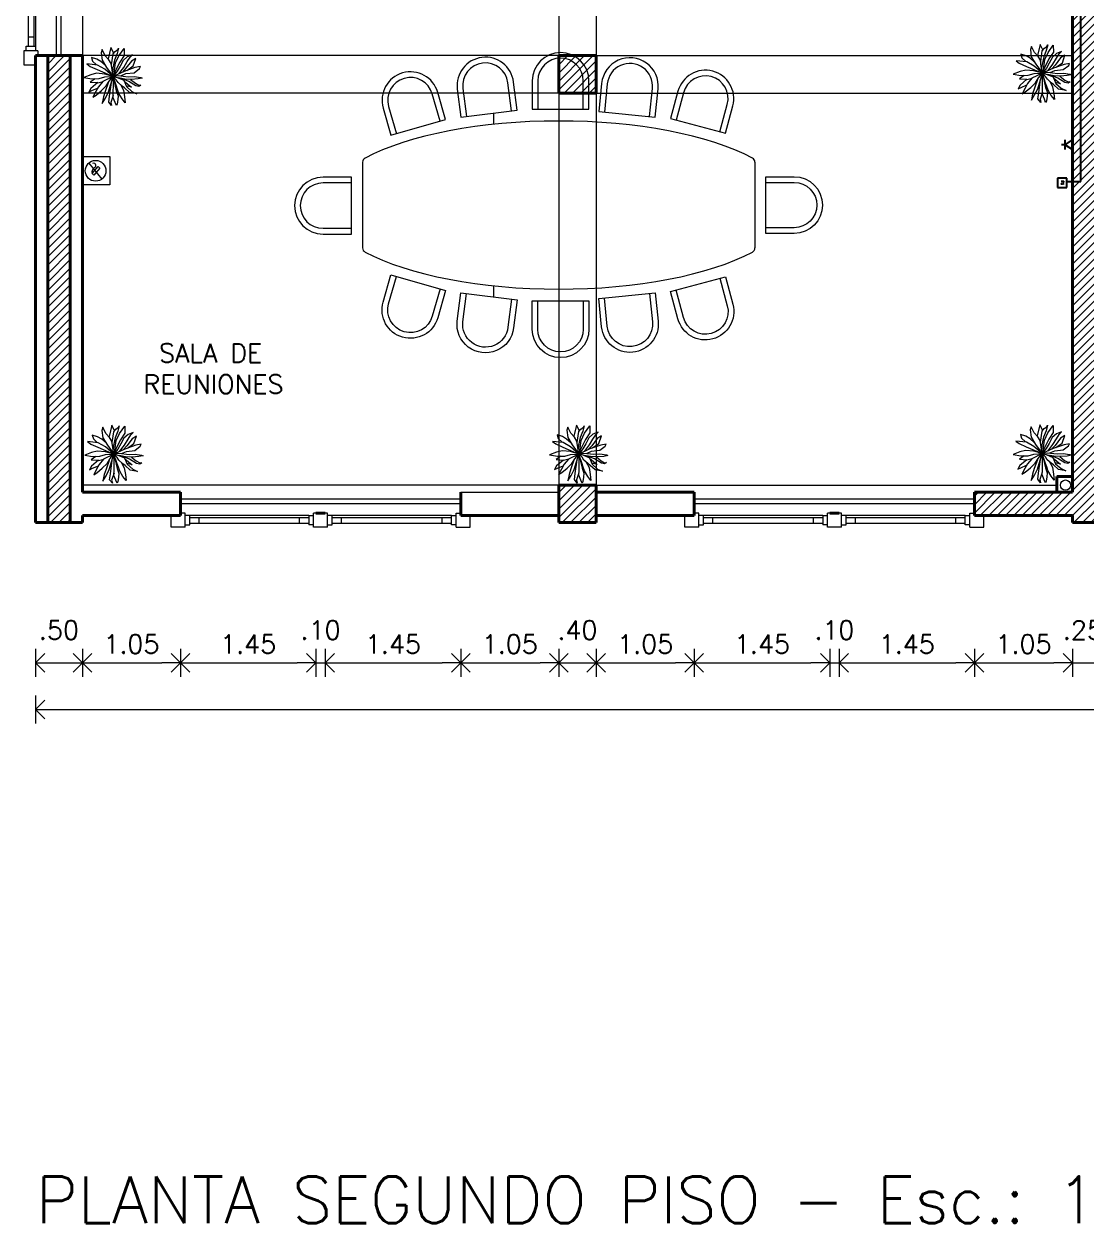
# Model space of a CAD drawing. Extents: x 1009 to 1343, y -172900 to 201.
# Drawn here: x 1156.26 to 1167.62, y 118.18 to 131.01 of the extents above; entities that cross this region are included whole.
import ezdxf

# ---------------------------------------------------------------- set-up
doc = ezdxf.new("R2010")
doc.units = 0
doc.header["$LTSCALE"] = 0.5
doc.layers.get('0').update_dxf_attribs({"linetype": 'CONTINUOUS'})
doc.layers.get('Defpoints').update_dxf_attribs({"linetype": 'CONTINUOUS'})
for name, color, linetype, lineweight in [('Acotaciones', 9, 'CONTINUOUS', 9), ('Carpintería', 55, 'CONTINUOUS', 20), ('Detalles .05', 243, 'CONTINUOUS', 5), ('Detalles 01', 8, 'CONTINUOUS', 9), ('Equipamiento movil', 33, 'CONTINUOUS', 9), ('Muros corte', 7, 'CONTINUOUS', 40), ('Punta 02', 11, 'CONTINUOUS', 20), ('Punta 05', 52, 'CONTINUOUS', 50), ('Sist. contra incendio', 1, 'CONTINUOUS', 18), ('Tratamiento pisos', 251, 'CONTINUOUS', 9), ('Vidrios', 147, 'CONTINUOUS', 13)]:
    doc.layers.add(name, color=color, linetype=linetype, lineweight=lineweight)
doc.layers.add('Cableado', color=100, linetype='CONTINUOUS')
doc.layers.add('Electricidad', color=50, linetype='CONTINUOUS')
doc.styles.add('Texto 2 mm', font='simplex.shx', dxfattribs={"height": 0.2})
doc.styles.add('Texto 5 mm', font='simplex.shx', dxfattribs={"height": 0.5})
doc.dimstyles.new('Primera línea', dxfattribs={"dimscale": 0, "dimtxt": 0.2, "dimasz": 0.2, "dimexe": 0.15, "dimexo": 0, "dimgap": 0.1, "dimtad": 1, "dimzin": 4, "dimdsep": 46, "dimtxsty": 'Texto 2 mm', "dimblk": 'OPEN90', "dimcen": 2.5, "dimclrd": 256, "dimclre": 256, "dimclrt": 256, "dimadec": 0, "dimazin": 0, "dimtfac": 1, "dimtmove": 2, "dimatfit": 3, "dimldrblk": 'OPEN90', "dimfxl": 1, "dimtolj": 1, "dimtzin": 0, "dimlwd": -1, "dimlwe": -1, "dimarcsym": 0})
doc.dimstyles.new('Segunda línea', dxfattribs={"dimscale": 0, "dimtxt": 0.2, "dimasz": 0.2, "dimexe": 0.15, "dimexo": 0.5, "dimgap": 0.1, "dimtad": 1, "dimzin": 4, "dimdsep": 46, "dimtxsty": 'Texto 2 mm', "dimblk": 'OPEN90', "dimcen": 2.5, "dimclrd": 256, "dimclre": 256, "dimclrt": 256, "dimadec": 0, "dimazin": 0, "dimtfac": 1, "dimtmove": 2, "dimatfit": 3, "dimldrblk": 'OPEN90', "dimfxl": 1, "dimtolj": 1, "dimtzin": 0, "dimlwd": -1, "dimlwe": -1, "dimarcsym": 0})
pattern_1 = [(45, (132.33464, 59.39495), (-0.0449012806, 0.0449012806), [])]

# ---------------------------------------------------------------- blocks, each defined once
blk = doc.blocks.new('_Open90')
at = {"color": 0, "linetype": 'ByBlock', "lineweight": -2}
for p, q in [((0, 0), (-1, 0)), ((-0.5, 0.5), (0, 0)), ((0, 0), (-0.5, -0.5))]:
    blk.add_line(p, q, dxfattribs=at)
blk = doc.blocks.new('*D157')
at = {"layer": 'Acotaciones', "transparency": 16777216}
for p, q in [((1156.88, 124.325), (1156.88, 124.025)), ((1157.93, 124.325), (1157.93, 124.025)), ((1157.08, 124.175), (1157.73, 124.175))]:
    blk.add_line(p, q, dxfattribs=at)
at = {"layer": 'Defpoints', "color": 0, "transparency": 16777216}
for p in [(1156.88, 124.325), (1157.93, 124.325), (1157.93, 124.175)]:
    blk.add_point(p, dxfattribs=at)
at = {"layer": 'Acotaciones', "transparency": 16777216, "xscale": 0.2, "yscale": 0.2, "zscale": 0.2, "rotation": 180}
blk.add_blockref('_Open90', (1156.88, 124.175), dxfattribs=at)
at = {"layer": 'Acotaciones', "transparency": 16777216, "xscale": 0.2, "yscale": 0.2, "zscale": 0.2}
blk.add_blockref('_Open90', (1157.93, 124.175), dxfattribs=at)
at = {"layer": 'Acotaciones', "transparency": 16777216, "insert": (1157.405, 124.375), "char_height": 0.2, "attachment_point": 5, "style": 'Texto 2 mm'}
blk.add_mtext('\\A1;1.05', dxfattribs=at)
blk = doc.blocks.new('*D158')
at = {"layer": 'Acotaciones', "transparency": 16777216}
for p, q in [((1157.93, 124.325), (1157.93, 124.025)), ((1159.38, 124.325), (1159.38, 124.025)), ((1158.13, 124.175), (1159.18, 124.175))]:
    blk.add_line(p, q, dxfattribs=at)
at = {"layer": 'Defpoints', "color": 0, "transparency": 16777216}
for p in [(1157.93, 124.325), (1159.38, 124.325), (1159.38, 124.175)]:
    blk.add_point(p, dxfattribs=at)
at = {"layer": 'Acotaciones', "transparency": 16777216, "xscale": 0.2, "yscale": 0.2, "zscale": 0.2, "rotation": 180}
blk.add_blockref('_Open90', (1157.93, 124.175), dxfattribs=at)
at = {"layer": 'Acotaciones', "transparency": 16777216, "xscale": 0.2, "yscale": 0.2, "zscale": 0.2}
blk.add_blockref('_Open90', (1159.38, 124.175), dxfattribs=at)
at = {"layer": 'Acotaciones', "transparency": 16777216, "insert": (1158.655, 124.375), "char_height": 0.2, "attachment_point": 5, "style": 'Texto 2 mm'}
blk.add_mtext('\\A1;1.45', dxfattribs=at)
blk = doc.blocks.new('*D159')
at = {"layer": 'Acotaciones', "transparency": 16777216}
for p, q in [((1159.48, 124.325), (1159.48, 124.025)), ((1160.93, 124.325), (1160.93, 124.025)), ((1159.68, 124.175), (1160.73, 124.175))]:
    blk.add_line(p, q, dxfattribs=at)
at = {"layer": 'Defpoints', "color": 0, "transparency": 16777216}
for p in [(1159.48, 124.325), (1160.93, 124.325), (1160.93, 124.175)]:
    blk.add_point(p, dxfattribs=at)
at = {"layer": 'Acotaciones', "transparency": 16777216, "xscale": 0.2, "yscale": 0.2, "zscale": 0.2, "rotation": 180}
blk.add_blockref('_Open90', (1159.48, 124.175), dxfattribs=at)
at = {"layer": 'Acotaciones', "transparency": 16777216, "xscale": 0.2, "yscale": 0.2, "zscale": 0.2}
blk.add_blockref('_Open90', (1160.93, 124.175), dxfattribs=at)
at = {"layer": 'Acotaciones', "transparency": 16777216, "insert": (1160.205, 124.375), "char_height": 0.2, "attachment_point": 5, "style": 'Texto 2 mm'}
blk.add_mtext('\\A1;1.45', dxfattribs=at)
blk = doc.blocks.new('*D160')
at = {"layer": 'Acotaciones', "transparency": 16777216}
for p, q in [((1160.93, 124.325), (1160.93, 124.025)), ((1161.98, 124.325), (1161.98, 124.025)), ((1161.13, 124.175), (1161.78, 124.175))]:
    blk.add_line(p, q, dxfattribs=at)
at = {"layer": 'Defpoints', "color": 0, "transparency": 16777216}
for p in [(1160.93, 124.325), (1161.98, 124.325), (1161.98, 124.175)]:
    blk.add_point(p, dxfattribs=at)
at = {"layer": 'Acotaciones', "transparency": 16777216, "xscale": 0.2, "yscale": 0.2, "zscale": 0.2, "rotation": 180}
blk.add_blockref('_Open90', (1160.93, 124.175), dxfattribs=at)
at = {"layer": 'Acotaciones', "transparency": 16777216, "xscale": 0.2, "yscale": 0.2, "zscale": 0.2}
blk.add_blockref('_Open90', (1161.98, 124.175), dxfattribs=at)
at = {"layer": 'Acotaciones', "transparency": 16777216, "insert": (1161.455, 124.375), "char_height": 0.2, "attachment_point": 5, "style": 'Texto 2 mm'}
blk.add_mtext('\\A1;1.05', dxfattribs=at)
blk = doc.blocks.new('*D161')
at = {"layer": 'Acotaciones', "transparency": 16777216}
for p, q in [((1163.43, 124.325), (1163.43, 124.025)), ((1164.88, 124.325), (1164.88, 124.025)), ((1163.63, 124.175), (1164.68, 124.175))]:
    blk.add_line(p, q, dxfattribs=at)
at = {"layer": 'Defpoints', "color": 0, "transparency": 16777216}
for p in [(1163.43, 124.325), (1164.88, 124.325), (1164.88, 124.175)]:
    blk.add_point(p, dxfattribs=at)
at = {"layer": 'Acotaciones', "transparency": 16777216, "xscale": 0.2, "yscale": 0.2, "zscale": 0.2, "rotation": 180}
blk.add_blockref('_Open90', (1163.43, 124.175), dxfattribs=at)
at = {"layer": 'Acotaciones', "transparency": 16777216, "xscale": 0.2, "yscale": 0.2, "zscale": 0.2}
blk.add_blockref('_Open90', (1164.88, 124.175), dxfattribs=at)
at = {"layer": 'Acotaciones', "transparency": 16777216, "insert": (1164.155, 124.375), "char_height": 0.2, "attachment_point": 5, "style": 'Texto 2 mm'}
blk.add_mtext('\\A1;1.45', dxfattribs=at)
blk = doc.blocks.new('*D162')
at = {"layer": 'Acotaciones', "transparency": 16777216}
for p, q in [((1164.98, 124.325), (1164.98, 124.025)), ((1166.43, 124.325), (1166.43, 124.025)), ((1165.18, 124.175), (1166.23, 124.175))]:
    blk.add_line(p, q, dxfattribs=at)
at = {"layer": 'Defpoints', "color": 0, "transparency": 16777216}
for p in [(1164.98, 124.325), (1166.43, 124.325), (1166.43, 124.175)]:
    blk.add_point(p, dxfattribs=at)
at = {"layer": 'Acotaciones', "transparency": 16777216, "xscale": 0.2, "yscale": 0.2, "zscale": 0.2, "rotation": 180}
blk.add_blockref('_Open90', (1164.98, 124.175), dxfattribs=at)
at = {"layer": 'Acotaciones', "transparency": 16777216, "xscale": 0.2, "yscale": 0.2, "zscale": 0.2}
blk.add_blockref('_Open90', (1166.43, 124.175), dxfattribs=at)
at = {"layer": 'Acotaciones', "transparency": 16777216, "insert": (1165.705, 124.375), "char_height": 0.2, "attachment_point": 5, "style": 'Texto 2 mm'}
blk.add_mtext('\\A1;1.45', dxfattribs=at)
blk = doc.blocks.new('*D163')
at = {"layer": 'Acotaciones', "transparency": 16777216}
for p, q in [((1162.38, 124.325), (1162.38, 124.025)), ((1163.43, 124.325), (1163.43, 124.025)), ((1162.58, 124.175), (1163.23, 124.175))]:
    blk.add_line(p, q, dxfattribs=at)
at = {"layer": 'Defpoints', "color": 0, "transparency": 16777216}
for p in [(1162.38, 124.325), (1163.43, 124.325), (1163.43, 124.175)]:
    blk.add_point(p, dxfattribs=at)
at = {"layer": 'Acotaciones', "transparency": 16777216, "xscale": 0.2, "yscale": 0.2, "zscale": 0.2, "rotation": 180}
blk.add_blockref('_Open90', (1162.38, 124.175), dxfattribs=at)
at = {"layer": 'Acotaciones', "transparency": 16777216, "xscale": 0.2, "yscale": 0.2, "zscale": 0.2}
blk.add_blockref('_Open90', (1163.43, 124.175), dxfattribs=at)
at = {"layer": 'Acotaciones', "transparency": 16777216, "insert": (1162.905, 124.375), "char_height": 0.2, "attachment_point": 5, "style": 'Texto 2 mm'}
blk.add_mtext('\\A1;1.05', dxfattribs=at)
blk = doc.blocks.new('*D164')
at = {"layer": 'Acotaciones', "transparency": 16777216}
for p, q in [((1166.43, 124.325), (1166.43, 124.025)), ((1167.48, 124.325), (1167.48, 124.025)), ((1166.63, 124.175), (1167.28, 124.175))]:
    blk.add_line(p, q, dxfattribs=at)
at = {"layer": 'Defpoints', "color": 0, "transparency": 16777216}
for p in [(1166.43, 124.325), (1167.48, 124.325), (1167.48, 124.175)]:
    blk.add_point(p, dxfattribs=at)
at = {"layer": 'Acotaciones', "transparency": 16777216, "xscale": 0.2, "yscale": 0.2, "zscale": 0.2, "rotation": 180}
blk.add_blockref('_Open90', (1166.43, 124.175), dxfattribs=at)
at = {"layer": 'Acotaciones', "transparency": 16777216, "xscale": 0.2, "yscale": 0.2, "zscale": 0.2}
blk.add_blockref('_Open90', (1167.48, 124.175), dxfattribs=at)
at = {"layer": 'Acotaciones', "transparency": 16777216, "insert": (1166.955, 124.375), "char_height": 0.2, "attachment_point": 5, "style": 'Texto 2 mm'}
blk.add_mtext('\\A1;1.05', dxfattribs=at)
blk = doc.blocks.new('*D178')
at = {"layer": 'Acotaciones', "transparency": 16777216}
for p, q in [((1156.38, 123.825), (1156.38, 123.525)), ((1190.18, 123.825), (1190.18, 123.525)), ((1156.58, 123.675), (1189.98, 123.675))]:
    blk.add_line(p, q, dxfattribs=at)
at = {"layer": 'Defpoints', "color": 0, "transparency": 16777216}
for p in [(1156.38, 124.325), (1190.18, 124.325), (1190.18, 123.675)]:
    blk.add_point(p, dxfattribs=at)
at = {"layer": 'Acotaciones', "transparency": 16777216, "xscale": 0.2, "yscale": 0.2, "zscale": 0.2, "rotation": 180}
blk.add_blockref('_Open90', (1156.38, 123.675), dxfattribs=at)
at = {"layer": 'Acotaciones', "transparency": 16777216, "xscale": 0.2, "yscale": 0.2, "zscale": 0.2}
blk.add_blockref('_Open90', (1190.18, 123.675), dxfattribs=at)
at = {"layer": 'Acotaciones', "transparency": 16777216, "insert": (1173.28, 123.875), "char_height": 0.2, "attachment_point": 5, "style": 'Texto 2 mm'}
blk.add_mtext('\\A1;33.80', dxfattribs=at)
blk = doc.blocks.new('Silla 2')
for p, q in [((15, 15), (0, 15)), ((0, 15), (0, -15)), ((15, 12), (0, 12)), ((0, -12), (15, -12)), ((0, -15), (15, -15))]:
    blk.add_line(p, q)
for radius in [15, 12]:
    blk.add_arc((15, 0), radius, 270, 90)
blk = doc.blocks.new('Treei')
for p, q in [((-1.6, 5.41), (-2.01, 5.58)), ((-2.01, 5.58), (-1.8, 4.47)), ((-0.75, 4.27), (-1.6, 5.41)), ((0.01, 4.32), (0.22, 5.68)), ((0.22, 5.68), (0.34, 5.97)), ((0.34, 5.97), (0.52, 5.11)), ((0.52, 5.11), (0.61, 3.71)), ((1.42, 4.57), (1.81, 5.28)), ((1.81, 5.28), (1.78, 5.7)), ((1.78, 5.7), (2.06, 5.28)), ((2.06, 5.28), (1.92, 4.62)), ((-3.94, 3.46), (-4.45, 3.93)), ((-4.45, 3.93), (-4.03, 2.89)), ((-4.03, 2.89), (-3.28, 2.03)), ((-3.05, 2.89), (-3.94, 3.46)), ((-2.15, 4.1), (-3.71, 4.62)), ((-3.71, 4.62), (-3.16, 3.73)), ((-3.16, 3.73), (-1.67, 2.62)), ((-1.83, 2.15), (-3.05, 2.89)), ((-1.21, 2.79), (-2.15, 4.1)), ((-1.8, 4.47), (-1.02, 2.25)), ((-1.67, 2.62), (-0.88, 1.91)), ((-0.56, 2.57), (-0.75, 4.27)), ((-0.11, 1.56), (-0.56, 2.57)), ((-0.17, 1), (0.06, 3.09)), ((0.06, 3.09), (0.01, 4.32)), ((1.05, 3.19), (0.44, 1.74)), ((0.61, 3.71), (0.57, 2.38)), ((0.61, 3.58), (1.42, 4.57)), ((0.8, 2.18), (2.11, 2.72)), ((0.96, 2.25), (2.2, 3.73)), ((1.92, 4.62), (1.05, 3.19)), ((2.2, 3.73), (1.92, 2.62)), ((2.11, 2.72), (3.12, 3.85)), ((3.3, 3.31), (2.36, 2.28)), ((3.12, 3.85), (3.58, 4.84)), ((3.58, 4.84), (3.3, 3.31)), ((4.22, 2.33), (5.46, 2.47)), ((5.46, 2.47), (4.64, 1.81)), ((-4.76, 0.09), (-5.92, -0.48)), ((-5.51, 0.92), (-5.8, 1.09)), ((-5.8, 1.09), (-4.68, 0.77)), ((-5.76, 2.23), (-4.31, 2.25)), ((-4.26, 1.14), (-5.76, 2.23)), ((-5.12, 0.4), (-5.51, 0.92)), ((-4.61, -0.04), (-5.12, 0.4)), ((-4.68, 0.77), (-3.34, 0.26)), ((-4.31, 2.25), (-2.93, 1.32)), ((-2.77, 0.45), (-4.26, 1.14)), ((-3.34, 0.26), (-1.78, -0.09)), ((-3.28, 2.03), (-2.08, 1.39)), ((-2.93, 1.32), (-0.51, 0.11)), ((-0.77, 0.18), (-2.77, 0.45)), ((-2.08, 1.39), (-1.04, 0.82)), ((-0.51, 1.14), (-1.83, 2.15)), ((-1.04, 0.82), (0.03, -0.03)), ((-1.02, 2.25), (0.03, -0.03)), ((0.03, -0.03), (-0.77, 0.18)), ((0.03, -0.03), (-0.17, 1)), ((0.03, -0.03), (0.2, 0.77)), ((2.04, 0.65), (0.03, -0.03)), ((0.7, 0.63), (0.03, -0.03)), ((0.03, -0.03), (2.96, 0.63)), ((1.85, 0.03), (0.03, -0.03)), ((0.2, 0.77), (0.8, 2.18)), ((0.57, 2.38), (0.31, 1.05)), ((1.28, 1.02), (0.7, 0.63)), ((1.99, 1.81), (1.28, 1.02)), ((1.69, 1.48), (2.82, 2.08)), ((3.28, 0.01), (1.85, 0.03)), ((2.36, 2.28), (1.99, 1.81)), ((2.73, 0.9), (2.04, 0.65)), ((3.51, 1.17), (2.73, 0.9)), ((2.82, 2.08), (4.22, 2.33)), ((2.96, 0.63), (3.97, 1)), ((4.41, -0.01), (3.28, 0.01)), ((4.64, 1.81), (3.51, 1.17)), ((3.97, 1), (4.77, 0.95)), ((5.39, 0.4), (4.41, -0.01)), ((4.77, 0.95), (5.72, 0.8)), ((6.02, 0.65), (5.39, 0.4)), ((5.72, 0.8), (6.02, 0.65)), ((-5.92, -0.48), (-3.64, -1.03)), ((-4.26, -1.67), (-5.51, -2.28)), ((-5.51, -2.28), (-4.86, -2.48)), ((-4.86, -2.48), (-3.37, -2.31)), ((-2.36, -0.36), (-4.61, -0.04)), ((-3.44, -0.9), (-4.26, -1.67)), ((-2.65, -0.43), (-3.44, -0.9)), ((-3.37, -2.31), (-1.83, -1.37)), ((-2.28, -1.64), (-3.05, -2.53)), ((-1.34, -0.24), (-2.65, -0.43)), ((-1.46, -1.72), (-2.33, -3.24)), ((-1.83, -1.37), (0.03, -0.03)), ((-1.78, -0.09), (-0.95, -0.18)), ((0.03, -0.03), (-1.46, -1.72)), ((-1.39, -3.32), (0.03, -0.03)), ((0.03, -0.03), (-1.34, -0.24)), ((-0.47, -1.76), (-0.63, -3.46)), ((0.03, -0.03), (-0.47, -1.76)), ((0.11, -1.72), (0.03, -0.03)), ((0.03, -0.03), (1.07, -2.16)), ((1, -0.83), (0.03, -0.03)), ((3.21, -0.98), (0.03, -0.03)), ((0.45, -2.92), (0.11, -1.72)), ((1.97, -1.44), (1, -0.83)), ((1.3, -3.19), (1.03, -2.11)), ((1.07, -2.16), (2.15, -3.07)), ((4.06, -0.75), (1.24, -0.39)), ((1.31, -1.02), (3.1, -1.64)), ((2.93, -2.41), (1.97, -1.44)), ((3.85, -3.54), (2.93, -2.41)), ((3.1, -1.64), (4.24, -2.04)), ((4.47, -1.62), (3.21, -0.98)), ((3.92, 0), (5.37, -0.51)), ((5.3, -0.93), (4.06, -0.75)), ((4.24, -2.04), (5.56, -2.28)), ((5.56, -2.28), (4.47, -1.62)), ((6.02, -0.34), (5.3, -0.93)), ((5.37, -0.51), (6.02, -0.34)), ((-3.55, -3.37), (-3.92, -4.48)), ((-3.92, -4.48), (-3.16, -4.25)), ((-3.05, -2.53), (-3.55, -3.37)), ((-3.16, -4.25), (-2.38, -3.46)), ((-2.33, -3.24), (-2.56, -5.44)), ((-2.56, -5.44), (-2.06, -4.77)), ((-2.06, -4.77), (-1.39, -3.32)), ((-0.63, -3.46), (-0.35, -4.6)), ((-0.35, -4.6), (0.2, -6.03)), ((0.2, -6.03), (0.5, -4.43)), ((0.5, -4.43), (0.45, -2.92)), ((0.5, -3.74), (1.19, -4.72)), ((1.19, -4.72), (1.28, -3.19)), ((1.28, -3.19), (2.47, -4.62)), ((2.15, -3.07), (3.12, -3.59)), ((2.93, -4.4), (2.43, -3.22)), ((2.47, -4.62), (3.23, -5.02)), ((3.23, -5.02), (2.93, -4.4)), ((3.12, -3.59), (4.27, -4.18)), ((4.27, -4.18), (3.85, -3.54))]:
    blk.add_line(p, q)

msp = doc.modelspace()

# ---------------------------------------------------------------- hatches: boundary and pattern name
at = {"layer": 'Detalles 01'}
h = msp.add_hatch(dxfattribs=at)
h.set_pattern_fill('ANSI31,_O', color=256, scale=0.02)
h.set_pattern_definition([(45, (2.53464, 13.46995), (-0.0449012806, 0.0449012806), [])])
h.paths.add_polyline_path([(1168.98, 127.65), (1167.73, 127.65), (1167.73, 132.617), (1167.48, 132.617), (1167.48, 126), (1166.43, 126), (1166.43, 125.75), (1167.48, 125.75), (1167.48, 125.675), (1167.73, 125.675), (1167.73, 127.4), (1168.98, 127.4)])
h = msp.add_hatch(dxfattribs=at)
h.set_pattern_fill('ANSI31,_O', color=256, scale=0.02)
h.set_pattern_definition(pattern_1)
h.paths.add_polyline_path([(1156.51, 125.675), (1156.75, 125.675), (1156.75, 130.675), (1156.51, 130.675)])
h = msp.add_hatch(dxfattribs=at)
h.set_pattern_fill('ANSI31,_O', color=256, scale=0.02)
h.set_pattern_definition([(45, (132.33464, 59.39495), (-0.0449012806, 0.0449012806), [])])
h.paths.add_polyline_path([(1162.38, 130.275), (1162.38, 130.675), (1161.98, 130.675), (1161.98, 130.275)])
h = msp.add_hatch(dxfattribs=at)
h.set_pattern_fill('ANSI31,_O', color=256, scale=0.02)
h.set_pattern_definition(pattern_1)
h.paths.add_polyline_path([(1162.38, 125.675), (1162.38, 126.075), (1161.98, 126.075), (1161.98, 125.675)])

# ---------------------------------------------------------------- linework, layer by layer
at = {"layer": 'Acotaciones'}
for p, q in [((1156.38, 124.325), (1156.38, 124.025)), ((1156.38, 124.175), (1156.48, 124.275)), ((1156.38, 124.175), (1156.88, 124.175)), ((1156.48, 124.075), (1156.38, 124.175)), ((1156.88, 124.175), (1156.78, 124.275)), ((1156.78, 124.075), (1156.88, 124.175)), ((1159.38, 124.175), (1159.48, 124.175)), ((1161.98, 124.175), (1162.08, 124.275)), ((1161.98, 124.175), (1162.38, 124.175)), ((1162.08, 124.075), (1161.98, 124.175)), ((1162.38, 124.175), (1162.28, 124.275)), ((1162.28, 124.075), (1162.38, 124.175)), ((1164.88, 124.175), (1164.98, 124.175)), ((1167.48, 124.175), (1167.98, 124.175))]:
    msp.add_line(p, q, dxfattribs=at)
at = {"layer": 'Cableado'}
for p, q in [((1167.568, 129.327), (1167.568, 141.252)), ((1167.318, 129.362), (1167.318, 129.262)), ((1167.418, 129.362), (1167.318, 129.362)), ((1167.418, 129.262), (1167.418, 129.362)), ((1167.418, 129.327), (1167.568, 129.327)), ((1167.318, 129.262), (1167.418, 129.262))]:
    msp.add_line(p, q, dxfattribs=at)
at = {"layer": 'Carpintería'}
for p, q in [((1156.3, 132.542), (1156.3, 130.775)), ((1156.36, 132.542), (1156.36, 130.775)), ((1156.3, 130.875), (1156.36, 130.875)), ((1156.405, 130.725), (1156.255, 130.725)), ((1156.255, 130.725), (1156.255, 130.575)), ((1156.28, 130.725), (1156.28, 130.775)), ((1156.28, 130.775), (1156.38, 130.775)), ((1156.38, 130.775), (1156.38, 130.725)), ((1156.405, 130.725), (1156.405, 130.675)), ((1156.255, 130.575), (1156.38, 130.575)), ((1157.83, 125.625), (1157.83, 125.75)), ((1157.98, 125.775), (1157.93, 125.775)), ((1157.98, 125.625), (1157.98, 125.775)), ((1158.03, 125.75), (1157.98, 125.75)), ((1158.03, 125.65), (1158.03, 125.75)), ((1158.03, 125.73), (1159.305, 125.73)), ((1158.13, 125.67), (1158.13, 125.73)), ((1159.205, 125.67), (1159.205, 125.73)), ((1159.305, 125.75), (1159.305, 125.65)), ((1159.305, 125.75), (1159.355, 125.75)), ((1159.355, 125.625), (1159.355, 125.775)), ((1159.38, 125.775), (1159.355, 125.775)), ((1159.505, 125.775), (1159.48, 125.775)), ((1159.505, 125.625), (1159.505, 125.775)), ((1159.555, 125.75), (1159.505, 125.75)), ((1159.555, 125.65), (1159.555, 125.75)), ((1159.555, 125.73), (1160.83, 125.73)), ((1159.655, 125.67), (1159.655, 125.73)), ((1160.73, 125.67), (1160.73, 125.73)), ((1160.83, 125.65), (1160.83, 125.75)), ((1160.83, 125.75), (1160.88, 125.75)), ((1160.88, 125.625), (1160.88, 125.775)), ((1160.88, 125.775), (1160.93, 125.775)), ((1161.03, 125.625), (1161.03, 125.75)), ((1163.33, 125.625), (1163.33, 125.75)), ((1163.48, 125.775), (1163.43, 125.775)), ((1163.48, 125.625), (1163.48, 125.775)), ((1163.53, 125.75), (1163.48, 125.75)), ((1163.53, 125.65), (1163.53, 125.75)), ((1163.53, 125.73), (1164.805, 125.73)), ((1163.63, 125.67), (1163.63, 125.73)), ((1164.705, 125.67), (1164.705, 125.73)), ((1164.805, 125.75), (1164.805, 125.65)), ((1164.805, 125.75), (1164.855, 125.75)), ((1164.855, 125.625), (1164.855, 125.775)), ((1164.88, 125.775), (1164.855, 125.775)), ((1165.005, 125.775), (1164.98, 125.775)), ((1165.005, 125.625), (1165.005, 125.775)), ((1165.055, 125.75), (1165.005, 125.75)), ((1165.055, 125.65), (1165.055, 125.75)), ((1165.055, 125.73), (1166.33, 125.73)), ((1165.155, 125.67), (1165.155, 125.73)), ((1166.23, 125.67), (1166.23, 125.73)), ((1166.33, 125.65), (1166.33, 125.75)), ((1166.33, 125.75), (1166.38, 125.75)), ((1166.38, 125.625), (1166.38, 125.775)), ((1166.38, 125.775), (1166.43, 125.775)), ((1166.53, 125.625), (1166.53, 125.75)), ((1157.98, 125.625), (1157.83, 125.625)), ((1157.98, 125.65), (1158.03, 125.65)), ((1158.03, 125.67), (1159.305, 125.67)), ((1159.355, 125.65), (1159.305, 125.65)), ((1159.505, 125.625), (1159.355, 125.625)), ((1159.505, 125.65), (1159.555, 125.65)), ((1159.555, 125.67), (1160.83, 125.67)), ((1160.88, 125.65), (1160.83, 125.65)), ((1160.88, 125.625), (1161.03, 125.625)), ((1163.48, 125.625), (1163.33, 125.625)), ((1163.48, 125.65), (1163.53, 125.65)), ((1163.53, 125.67), (1164.805, 125.67)), ((1164.855, 125.65), (1164.805, 125.65)), ((1165.005, 125.625), (1164.855, 125.625)), ((1165.005, 125.65), (1165.055, 125.65)), ((1165.055, 125.67), (1166.33, 125.67)), ((1166.38, 125.65), (1166.33, 125.65)), ((1166.38, 125.625), (1166.53, 125.625))]:
    msp.add_line(p, q, dxfattribs=at)
at = {"layer": 'Detalles 01'}
for p, q in [((1156.38, 132.542), (1156.38, 130.775)), ((1156.605, 130.675), (1156.605, 132.617)), ((1156.655, 130.675), (1156.655, 132.617)), ((1159.38, 125.925), (1157.93, 125.925)), ((1159.38, 125.875), (1157.93, 125.875)), ((1160.93, 125.925), (1159.38, 125.925)), ((1160.93, 125.875), (1159.38, 125.875)), ((1164.98, 125.925), (1163.43, 125.925)), ((1164.88, 125.875), (1163.43, 125.875)), ((1166.43, 125.875), (1164.88, 125.875)), ((1166.43, 125.925), (1164.98, 125.925)), ((1159.305, 125.75), (1158.03, 125.75)), ((1160.83, 125.75), (1159.555, 125.75)), ((1164.805, 125.75), (1163.53, 125.75)), ((1166.33, 125.75), (1165.055, 125.75))]:
    msp.add_line(p, q, dxfattribs=at)
msp.add_circle((1167.405, 126.077), 0.055, dxfattribs=at)
at = {"layer": 'Electricidad', "ltscale": 2}
msp.add_line((1167.481, 129.772), (1167.48, 136.675), dxfattribs=at)
at = {"layer": 'Electricidad'}
for p, q in [((1167.4, 129.719), (1167.36, 129.719)), ((1167.4, 129.671), (1167.4, 129.773)), ((1167.4, 129.719), (1167.481, 129.772)), ((1167.4, 129.719), (1167.481, 129.671))]:
    msp.add_line(p, q, dxfattribs=at)
msp.add_lwpolyline([(1167.481, 129.772), (1167.481, 129.671)], dxfattribs=at)
at = {"layer": 'Equipamiento movil'}
for p, q in [((1159.88, 129.534), (1159.88, 128.616)), ((1164.08, 129.534), (1164.08, 128.616))]:
    msp.add_line(p, q, dxfattribs=at)
for centre, start, end in [((1159.93, 129.534), 118.1257, 180), ((1164.03, 129.534), 0, 61.8743), ((1159.93, 128.616), 180, 241.8743), ((1164.03, 128.616), 298.1257, 360)]:
    msp.add_arc(centre, 0.05, start, end, dxfattribs=at)
for start_param, end_param in [(0.592713, 2.54888), (3.734306, 5.690472)]:
    msp.add_ellipse((1161.98, 129.075), major_axis=(2.5, 0), ratio=0.36, start_param=start_param, end_param=end_param, dxfattribs=at)
at = {"layer": 'Muros corte'}
for p, q in [((1167.48, 132.617), (1167.48, 126)), ((1156.38, 125.675), (1156.38, 130.675)), ((1156.88, 130.675), (1156.38, 130.675)), ((1156.51, 125.675), (1156.51, 130.675)), ((1156.75, 130.675), (1156.75, 125.675)), ((1156.88, 130.675), (1156.88, 126)), ((1162.38, 130.675), (1161.98, 130.675)), ((1161.98, 130.275), (1161.98, 130.675)), ((1162.38, 130.275), (1162.38, 130.675)), ((1162.38, 130.275), (1161.98, 130.275)), ((1162.38, 126.075), (1161.98, 126.075)), ((1161.98, 125.675), (1161.98, 126.075)), ((1162.38, 125.675), (1162.38, 126.075)), ((1167.48, 126.17), (1167.31, 126.17)), ((1167.31, 126), (1167.31, 126.17)), ((1157.93, 126), (1156.88, 126)), ((1157.93, 125.75), (1157.93, 126)), ((1160.93, 125.75), (1160.93, 126)), ((1162.38, 126), (1163.43, 126)), ((1163.43, 125.75), (1163.43, 126)), ((1166.43, 126), (1167.48, 126)), ((1166.43, 125.75), (1166.43, 126)), ((1156.88, 125.675), (1156.88, 125.75)), ((1157.93, 125.75), (1156.88, 125.75)), ((1159.48, 125.775), (1159.38, 125.775)), ((1161.98, 125.75), (1160.93, 125.75)), ((1162.38, 125.75), (1163.43, 125.75)), ((1164.88, 125.775), (1164.98, 125.775)), ((1166.43, 125.75), (1167.48, 125.75)), ((1167.48, 125.75), (1167.48, 125.675)), ((1156.88, 125.675), (1156.38, 125.675)), ((1162.38, 125.675), (1161.98, 125.675)), ((1167.48, 125.675), (1167.73, 125.675))]:
    msp.add_line(p, q, dxfattribs=at)
at = {"layer": 'Sist. contra incendio'}
msp.add_line((1156.95, 129.523), (1157.088, 129.353), dxfattribs=at)
at = {"layer": 'Sist. contra incendio', "color": 0}
for points in [[(1156.88, 129.596), (1157.174, 129.596), (1157.174, 129.29), (1156.88, 129.29)], [(1157.002, 129.397), (1156.984, 129.413), (1157.051, 129.487), (1157.068, 129.472)]]:
    msp.add_lwpolyline(points, close=True, dxfattribs=at)
at = {"layer": 'Sist. contra incendio'}
msp.add_circle((1157.022, 129.442), 0.111, dxfattribs=at)
at = {"layer": 'Sist. contra incendio', "color": 0}
for centre, radius, start, end in [((1157.042, 129.427), 0.0596, 117.3995, 194.4218), ((1157.002, 129.5), 0.0234, 303.3783, 123.3783)]:
    msp.add_arc(centre, radius, start, end, dxfattribs=at)
at = {"layer": 'Tratamiento pisos'}
for p, q in [((1156.88, 132.617), (1156.88, 130.675)), ((1161.98, 132.617), (1161.98, 130.675)), ((1162.38, 132.617), (1162.38, 130.675)), ((1161.98, 130.675), (1156.88, 130.675)), ((1162.38, 130.675), (1167.48, 130.675)), ((1161.98, 130.275), (1156.88, 130.275)), ((1161.98, 130.275), (1161.98, 126.075)), ((1162.38, 130.275), (1162.38, 126.075)), ((1162.38, 130.275), (1167.48, 130.275)), ((1161.28, 130.058), (1161.28, 129.939)), ((1161.28, 128.211), (1161.28, 128.092)), ((1161.98, 126.075), (1156.88, 126.075)), ((1162.38, 126.075), (1164.88, 126.075)), ((1164.88, 126.075), (1167.31, 126.075))]:
    msp.add_line(p, q, dxfattribs=at)
at = {"layer": 'Vidrios', "color": 7}
msp.add_line((1160.93, 126), (1161.98, 126), dxfattribs=at)

# ---------------------------------------------------------------- block references
at = {"layer": 'Detalles .05', "xscale": 0.05201508312000002, "yscale": 0.05201508312000002, "zscale": 0.05201508312000002, "rotation": 270}
for p in [(1157.211, 130.453), (1167.158, 130.488), (1162.196, 126.411), (1167.156, 126.415), (1157.219, 126.409)]:
    msp.add_blockref('Treei', p, dxfattribs=at)
at = {"layer": 'Equipamiento movil'}
for p, xscale, yscale, zscale, rotation in [((1161.999, 130.101), 0.02025, 0.02025, 0.02025, 90.0000000001241), ((1160.476, 129.906), 0.02025, 0.02025, 0.02025, 105.993929878493), ((1161.232, 130.053), 0.02025000000000001, 0.02025000000000001, 0.02025000000000001, 97.03330438312662), ((1162.711, 130.046), 0.02025, 0.02025, 0.02025, 84.28370385516058), ((1163.471, 129.922), 0.02025, 0.02025, 0.02025, 75.00228074190866), ((1159.76, 129.069), 0.02025, 0.02025, 0.02025, 180), ((1164.196, 129.075), -0.02025, 0.02025, 0.02025, 180), ((1160.476, 128.244), -0.02025, 0.02025, 0.02025, 74.00607012163117), ((1163.471, 128.228), -0.02025, 0.02025, 0.02025, 104.9977192582154), ((1161.232, 128.098), -0.02025, 0.02025, 0.02025, 82.96669561699755), ((1162.711, 128.104), -0.02025000000000003, 0.02025, 0.02025, 95.71629614496355), ((1161.999, 128.049), -0.02025, 0.02025, 0.02025, 90)]:
    msp.add_blockref('Silla 2', p, dxfattribs=dict(at, xscale=xscale, yscale=yscale, zscale=zscale, rotation=rotation))

# ---------------------------------------------------------------- texts
at = {"layer": 'Acotaciones', "char_height": 0.2, "attachment_point": 5, "style": 'Texto 2 mm'}
for s, insert in [('\\A1;.50', (1156.63, 124.525)), ('\\A1;.10', (1159.43, 124.525)), ('\\A1;.40', (1162.18, 124.524)), ('\\A1;.10', (1164.93, 124.525)), ('.25', (1167.591, 124.525))]:
    msp.add_mtext(s, dxfattribs=dict(at, insert=insert))
at = {"layer": 'Cableado', "insert": (1167.385, 129.336), "char_height": 0.0253, "attachment_point": 1, "rotation": 270, "style": 'Texto 5 mm'}
msp.add_mtext_dynamic_manual_height_columns('RS', width=19.34546, gutter_width=2.5, heights=[0], dxfattribs=at)
at = {"layer": 'Punta 02', "insert": (1157.513, 127.591), "char_height": 0.2, "width": 1.64989, "attachment_point": 1, "style": 'Texto 2 mm'}
msp.add_mtext('\\pi0.18685;SALA DE \\P\\pi0.020182;REUNIONES', dxfattribs=at)
at = {"layer": 'Punta 05', "insert": (1156.383, 118.675), "char_height": 0.5, "width": 15.12152, "attachment_point": 1, "style": 'Texto 5 mm'}
msp.add_mtext('PLANTA SEGUNDO PISO - Esc.: 1:100', dxfattribs=at)

# ---------------------------------------------------------------- dimensions: what is measured, and where the dimension line sits
at = {"layer": 'Acotaciones'}
for base, p1, p2, dimstyle, picture, middle in [((1157.93, 124.175), (1156.88, 124.325), (1157.93, 124.325), 'Primera línea', '*D157', (1157.405, 124.375)), ((1159.38, 124.175), (1157.93, 124.325), (1159.38, 124.325), 'Primera línea', '*D158', (1158.655, 124.375)), ((1160.93, 124.175), (1159.48, 124.325), (1160.93, 124.325), 'Primera línea', '*D159', (1160.205, 124.375)), ((1161.98, 124.175), (1160.93, 124.325), (1161.98, 124.325), 'Primera línea', '*D160', (1161.455, 124.375)), ((1163.43, 124.175), (1162.38, 124.325), (1163.43, 124.325), 'Primera línea', '*D163', (1162.905, 124.375)), ((1164.88, 124.175), (1163.43, 124.325), (1164.88, 124.325), 'Primera línea', '*D161', (1164.155, 124.375)), ((1166.43, 124.175), (1164.98, 124.325), (1166.43, 124.325), 'Primera línea', '*D162', (1165.705, 124.375)), ((1167.48, 124.175), (1166.43, 124.325), (1167.48, 124.325), 'Primera línea', '*D164', (1166.955, 124.375)), ((1190.18, 123.675), (1156.38, 124.325), (1190.18, 124.325), 'Segunda línea', '*D178', (1173.28, 123.875))]:
    dim = msp.add_linear_dim(base=base, p1=p1, p2=p2, dimstyle=dimstyle, override={"dimscale": 1}, dxfattribs=at)
    dim.commit()
    dim.dimension.update_dxf_attribs({"geometry": picture, "text_midpoint": middle})

doc.saveas('drawing.dxf')
